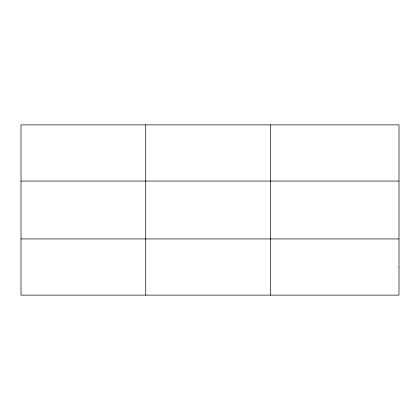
<?xml version="1.0" encoding="UTF-8"?>
<svg xmlns="http://www.w3.org/2000/svg" width="420" height="420" viewBox="0 0 420 420"><rect width="100%" height="100%" fill="white"/><g stroke="black" fill="none" stroke-linecap="round" stroke-linejoin="round"><path stroke-width="0.63" d="M145.74 295.123L145.74 124.877M270.48 295.123L270.48 124.877M21 181.057L399 181.057M21 238.943L399 238.943M399 267.036L399 295.123L21 295.123L21 124.877L399 124.877L399 267.036"/></g></svg>
